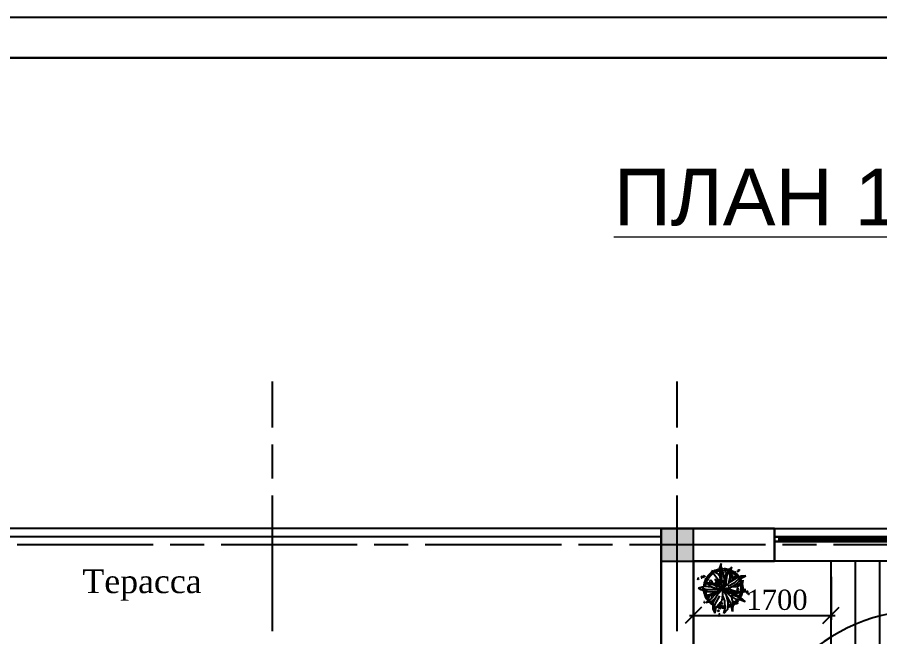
# Model space of a CAD drawing. Header units: inches. Extents: x 2870606 to 3671143, y -733551 to -473558.
# Drawn here: x 3169057 to 3179707, y -499559 to -491903 of the extents above; entities that cross this region are included whole.
import ezdxf

# ---------------------------------------------------------------- set-up
doc = ezdxf.new("R2010")
doc.units = ezdxf.units.IN
doc.header["$MEASUREMENT"] = 0
doc.linetypes.add('ACAD_ISO08W100', pattern=[36, 24, -3, 6, -3])
for name, color, linetype in [('01', 7, 'Continuous'), ('A_Windows', 160, 'Continuous'), ('Trees', 92, 'Continuous'), ('ШРИФТ', 7, 'Continuous')]:
    doc.layers.add(name, color=color, linetype=linetype)
doc.layers.add('Cashpo', color=25, linetype='Continuous', lineweight=25)
doc.styles.add('GENERATED_STYLE_1', font='times.ttf')
doc.styles.add('ira', font='arial.ttf', dxfattribs={"height": 3})
doc.styles.add('J~stule', font='dutch.ttf')
doc.linetypes.add('FENCELINE1', pattern='A,0.25,-0.1,[133,ltypeshp.shx,S=0.1,R=0,X=-0.1,Y=0],-0.1,1', length=1.45)
doc.dimstyles.new('J~style', dxfattribs={"dimscale": 100, "dimtxt": 2.5, "dimasz": 2, "dimexe": 0.55, "dimexo": 0.725, "dimtad": 1, "dimdec": 0, "dimdsep": 46, "dimtxsty": 'J~stule', "dimblk": 'OBLIQUE', "dimcen": 2, "dimdle": 0.5, "dimadec": 0, "dimazin": 0, "dimtfac": 1, "dimtdec": 0, "dimtmove": 0, "dimatfit": 3, "dimfxl": 1, "dimarcsym": 0})

# ---------------------------------------------------------------- blocks, each defined once
blk = doc.blocks.new('cvetok')
at = {"layer": 'Cashpo', "lineweight": 30, "ltscale": 0.1}
for centre, major_axis, start_param, end_param in [((94658, 171878), (170, -170), 2.400873, 2.651128), ((94658, 171878), (170, -170), 3.024703, 3.316562), ((94658, 171878), (-158, -158), 4.624923, 4.873501), ((94658, 171878), (170, -170), 2.755823, 2.987251), ((94658, 171878), (-158, -158), 4.327905, 4.569763), ((94658, 171878), (-158, -158), 4.034231, 4.174743), ((94658, 171878), (-170, -170), 3.409984, 3.737026), ((94658, 171878), (-158, -158), 3.449429, 3.724418), ((94658, 171878), (-158, -158), 3.03563, 3.35015), ((94658, 171878), (-170, -170), 3.019498, 3.341375), ((94658, 171878), (-170, -170), 2.966211, 2.998209), ((94658, 171878), (-170, -170), 2.892081, 2.958014), ((94658, 171878), (170, -170), 3.717694, 3.950919), ((94658, 171878), (170, -170), 3.458664, 3.61719), ((94659, 171883), (158, -158), 3.767296, 4.146619), ((94658, 171878), (158, -158), 3.482746, 3.649771), ((94658, 171878), (-158, -158), 2.449339, 2.938254), ((94658, 171878), (-170, -170), 2.431898, 2.830481), ((94658, 171878), (170, -170), 4.008914, 4.104644), ((94658, 171878), (170, -170), 4.142062, 4.429809), ((94658, 171878), (-158, -158), 5.746791, 5.985086), ((94658, 171878), (158, -158), 0.066528, 0.61373), ((94658, 171878), (170, -170), 0.291978, 0.654909), ((94658, 171878), (170, -170), 4.559068, 4.718123), ((94658, 171878), (-158, -158), 6.166573, 6.379453), ((94658, 171878), (170, -170), 4.823255, 4.978325), ((94658, 171878), (-158, -158), 1.402226, 1.533974), ((94658, 171878), (-170, -170), 1.354065, 1.580489), ((94658, 171878), (170, -170), 0.075749, 0.183167), ((94658, 171878), (170, -170), -1.220089, -1.010216), ((94658, 171878), (158, -158), -1.237744, -1.029908), ((94658, 171878), (170, -170), -0.886086, -0.617507), ((94658, 171878), (158, -158), -0.889995, -0.67916), ((94658, 171878), (158, -158), -0.609448, -0.475122), ((94658, 171878), (170, -170), -0.592307, -0.44413)]:
    blk.add_ellipse(centre, major_axis=major_axis, ratio=1, start_param=start_param, end_param=end_param, dxfattribs=at)
at = {"layer": 'Trees', "ltscale": 10}
for p, q in [((94577, 172068), (94551, 172140)), ((94551, 172140), (94596, 172088)), ((94551, 172140), (94605, 172093)), ((94635, 172116), (94642, 172108)), ((94646, 172113), (94635, 172116)), ((94652, 172132), (94646, 172113)), ((94656, 172114), (94652, 172132)), ((94665, 172116), (94656, 172114)), ((94657, 172074), (94683, 172148)), ((94660, 172108), (94665, 172116)), ((94683, 172148), (94684, 172183)), ((94684, 172183), (94704, 172132)), ((94688, 172110), (94692, 172145)), ((94704, 172132), (94702, 172039)), ((94380, 172032), (94437, 172027)), ((94422, 172010), (94380, 172032)), ((94454, 172008), (94422, 172022)), ((94499, 171928), (94422, 172010)), ((94437, 172027), (94503, 171997)), ((94457, 172108), (94461, 172102)), ((94463, 172105), (94457, 172108)), ((94461, 172102), (94457, 172100)), ((94457, 172100), (94461, 172100)), ((94461, 172100), (94459, 172096)), ((94459, 172096), (94468, 172097)), ((94464, 172108), (94463, 172105)), ((94465, 172105), (94464, 172108)), ((94469, 172107), (94465, 172105)), ((94468, 172098), (94469, 172107)), ((94471, 172095), (94474, 172089)), ((94476, 172092), (94471, 172095)), ((94474, 172089), (94471, 172087)), ((94471, 172087), (94475, 172087)), ((94475, 172087), (94473, 172083)), ((94473, 172083), (94481, 172084)), ((94478, 172095), (94476, 172092)), ((94479, 172091), (94478, 172095)), ((94483, 172094), (94479, 172091)), ((94482, 172085), (94483, 172094)), ((94497, 172023), (94509, 172021)), ((94506, 172016), (94497, 172023)), ((94502, 172012), (94506, 172016)), ((94508, 172012), (94502, 172012)), ((94504, 172074), (94510, 172074)), ((94511, 172065), (94504, 172074)), ((94505, 172005), (94508, 172012)), ((94520, 172010), (94505, 172005)), ((94508, 172078), (94512, 172076)), ((94510, 172074), (94508, 172078)), ((94509, 172021), (94510, 172027)), ((94510, 172057), (94515, 172048)), ((94516, 172057), (94510, 172057)), ((94510, 172027), (94513, 172021)), ((94512, 172076), (94515, 172083)), ((94522, 172069), (94512, 172064)), ((94513, 172021), (94518, 172026)), ((94515, 172083), (94516, 172074)), ((94515, 172062), (94516, 172057)), ((94518, 172059), (94515, 172062)), ((94516, 172074), (94521, 172075)), ((94521, 172075), (94517, 172072)), ((94517, 172072), (94522, 172069)), ((94517, 172047), (94528, 172051)), ((94524, 172065), (94518, 172059)), ((94518, 172026), (94521, 172012)), ((94523, 172057), (94524, 172065)), ((94527, 172056), (94523, 172057)), ((94523, 172054), (94527, 172056)), ((94528, 172051), (94523, 172054)), ((94530, 172004), (94531, 172010)), ((94531, 172010), (94534, 172004)), ((94534, 172004), (94539, 172009)), ((94539, 172009), (94542, 171995)), ((94564, 172082), (94542, 172010)), ((94542, 172010), (94545, 171977)), ((94562, 172008), (94564, 172082)), ((94573, 172006), (94577, 172068)), ((94596, 172088), (94615, 172039)), ((94615, 172089), (94597, 172096)), ((94597, 172096), (94610, 172081)), ((94610, 172081), (94601, 172073)), ((94601, 172073), (94613, 172075)), ((94613, 172075), (94609, 172062)), ((94609, 172062), (94632, 172069)), ((94618, 172098), (94615, 172089)), ((94615, 172039), (94627, 171950)), ((94621, 172089), (94618, 172098)), ((94619, 172065), (94633, 172033)), ((94631, 172099), (94621, 172089)), ((94642, 172108), (94630, 172104)), ((94630, 172104), (94648, 172088)), ((94634, 172073), (94631, 172099)), ((94633, 172033), (94656, 171910)), ((94644, 171992), (94657, 172074)), ((94652, 172089), (94666, 172100)), ((94668, 172106), (94660, 172108)), ((94672, 171939), (94676, 172024)), ((94676, 172024), (94688, 172110)), ((94702, 172039), (94696, 171961)), ((94699, 172022), (94723, 172055)), ((94723, 172055), (94778, 172087)), ((94773, 172057), (94723, 171991)), ((94804, 172093), (94773, 172057)), ((94778, 172087), (94804, 172093)), ((94828, 172019), (94839, 172017)), ((94838, 172001), (94828, 172019)), ((94837, 172024), (94843, 172020)), ((94839, 172017), (94837, 172024)), ((94843, 172020), (94851, 172031)), ((94851, 172031), (94850, 172016)), ((94850, 172016), (94858, 172015)), ((94858, 172015), (94850, 172011)), ((94850, 172011), (94858, 172005)), ((94887, 172032), (94889, 172018)), ((94894, 172029), (94887, 172032)), ((94891, 172017), (94906, 172016)), ((94894, 172035), (94894, 172029)), ((94897, 172030), (94894, 172035)), ((94907, 172036), (94897, 172030)), ((94901, 172022), (94907, 172024)), ((94906, 172016), (94901, 172022)), ((94902, 172026), (94907, 172036)), ((94907, 172024), (94902, 172026)), ((94910, 172023), (94918, 172020)), ((94915, 172008), (94910, 172023)), ((94917, 172025), (94921, 172021)), ((94918, 172020), (94917, 172025)), ((94921, 172021), (94929, 172029)), ((94929, 172029), (94926, 172018)), ((94926, 172018), (94932, 172016)), ((94932, 172016), (94926, 172014)), ((94926, 172014), (94931, 172008)), ((94414, 171978), (94424, 171926)), ((94435, 171942), (94414, 171978)), ((94424, 171926), (94485, 171896)), ((94529, 171912), (94435, 171942)), ((94515, 171950), (94454, 172008)), ((94573, 171888), (94499, 171928)), ((94503, 171997), (94575, 171953)), ((94602, 171906), (94515, 171950)), ((94518, 172006), (94530, 172004)), ((94527, 171999), (94518, 172006)), ((94523, 171995), (94527, 171999)), ((94528, 171995), (94523, 171995)), ((94526, 171988), (94528, 171995)), ((94540, 171994), (94526, 171988)), ((94587, 171956), (94562, 172008)), ((94590, 171947), (94573, 172006)), ((94575, 171953), (94661, 171873)), ((94627, 171950), (94628, 171913)), ((94661, 171873), (94644, 171992)), ((94683, 171915), (94661, 171873)), ((94670, 171868), (94750, 171932)), ((94696, 171961), (94683, 171915)), ((94723, 171991), (94688, 171932)), ((94695, 171947), (94707, 171953)), ((94722, 171939), (94698, 171887)), ((94707, 171953), (94761, 171989)), ((94761, 171989), (94722, 171939)), ((94723, 171890), (94767, 171915)), ((94731, 171945), (94729, 171919)), ((94729, 171919), (94740, 171927)), ((94758, 171951), (94733, 171949)), ((94740, 171927), (94740, 171924)), ((94750, 171932), (94871, 171947)), ((94751, 171940), (94758, 171951)), ((94763, 171939), (94751, 171940)), ((94753, 171933), (94763, 171939)), ((94754, 171931), (94753, 171933)), ((94767, 171915), (94834, 171931)), ((94797, 171971), (94794, 171945)), ((94794, 171945), (94805, 171952)), ((94871, 171947), (94798, 171890)), ((94823, 171977), (94799, 171974)), ((94805, 171952), (94807, 171943)), ((94807, 171943), (94812, 171951)), ((94812, 171951), (94828, 171941)), ((94817, 171965), (94823, 171977)), ((94828, 171964), (94817, 171965)), ((94818, 171959), (94828, 171964)), ((94828, 171941), (94818, 171959)), ((94858, 172005), (94840, 171999)), ((94872, 172004), (94859, 171998)), ((94859, 171996), (94862, 171981)), ((94862, 171981), (94867, 171987)), ((94867, 171987), (94870, 171983)), ((94870, 171983), (94871, 171988)), ((94871, 171996), (94872, 172004)), ((94877, 171998), (94871, 171996)), ((94871, 171988), (94881, 171985)), ((94873, 171993), (94877, 171998)), ((94881, 171985), (94873, 171993)), ((94931, 172008), (94917, 172007)), ((94958, 171997), (94968, 172005)), ((94963, 171986), (94958, 171996)), ((94966, 171991), (94963, 171986)), ((94969, 171987), (94966, 171991)), ((94968, 172005), (94968, 171999)), ((94968, 171999), (94972, 172000)), ((94978, 171993), (94969, 171992)), ((94969, 171992), (94969, 171987)), ((94972, 172000), (94970, 171996)), ((94970, 171996), (94978, 171993)), ((94340, 171806), (94336, 171800)), ((94336, 171800), (94342, 171803)), ((94340, 171808), (94337, 171807)), ((94337, 171807), (94340, 171806)), ((94338, 171812), (94340, 171808)), ((94347, 171811), (94338, 171812)), ((94342, 171803), (94344, 171800)), ((94344, 171800), (94345, 171804)), ((94345, 171804), (94349, 171801)), ((94349, 171801), (94348, 171810)), ((94354, 171818), (94350, 171813)), ((94350, 171813), (94356, 171816)), ((94351, 171820), (94354, 171818)), ((94354, 171820), (94351, 171820)), ((94352, 171825), (94354, 171820)), ((94361, 171823), (94352, 171825)), ((94354, 171844), (94360, 171837)), ((94362, 171842), (94354, 171844)), ((94356, 171816), (94358, 171812)), ((94360, 171837), (94357, 171834)), ((94357, 171834), (94362, 171835)), ((94358, 171812), (94359, 171816)), ((94359, 171816), (94363, 171814)), ((94362, 171835), (94361, 171829)), ((94361, 171829), (94370, 171834)), ((94363, 171846), (94362, 171842)), ((94363, 171814), (94362, 171823)), ((94365, 171842), (94363, 171846)), ((94368, 171847), (94365, 171842)), ((94371, 171835), (94368, 171847)), ((94372, 171838), (94475, 171816)), ((94478, 171833), (94372, 171838)), ((94384, 171864), (94390, 171858)), ((94392, 171862), (94384, 171864)), ((94390, 171858), (94387, 171854)), ((94387, 171854), (94392, 171855)), ((94392, 171855), (94391, 171850)), ((94391, 171850), (94400, 171854)), ((94393, 171866), (94392, 171862)), ((94395, 171862), (94393, 171866)), ((94398, 171867), (94395, 171862)), ((94401, 171856), (94398, 171867)), ((94400, 171844), (94405, 171845)), ((94405, 171842), (94400, 171844)), ((94401, 171850), (94412, 171851)), ((94405, 171845), (94401, 171850)), ((94402, 171834), (94405, 171842)), ((94408, 171840), (94402, 171834)), ((94403, 171876), (94411, 171867)), ((94414, 171872), (94403, 171876)), ((94411, 171867), (94405, 171863)), ((94405, 171863), (94412, 171863)), ((94411, 171837), (94408, 171840)), ((94412, 171863), (94410, 171856)), ((94410, 171856), (94424, 171860)), ((94417, 171839), (94411, 171841)), ((94411, 171841), (94411, 171837)), ((94413, 171850), (94417, 171839)), ((94416, 171877), (94414, 171872)), ((94418, 171872), (94416, 171877)), ((94423, 171877), (94418, 171872)), ((94425, 171862), (94423, 171877)), ((94469, 171849), (94465, 171867)), ((94467, 171869), (94485, 171878)), ((94476, 171856), (94469, 171849)), ((94475, 171816), (94580, 171813)), ((94479, 171848), (94476, 171856)), ((94570, 171863), (94478, 171833)), ((94481, 171856), (94479, 171848)), ((94496, 171854), (94481, 171856)), ((94485, 171878), (94482, 171868)), ((94482, 171868), (94490, 171869)), ((94552, 171813), (94482, 171792)), ((94485, 171896), (94569, 171890)), ((94490, 171869), (94485, 171863)), ((94485, 171863), (94496, 171854)), ((94562, 171800), (94495, 171779)), ((94504, 171743), (94590, 171802)), ((94586, 171843), (94512, 171831)), ((94612, 171825), (94557, 171768)), ((94661, 171873), (94570, 171863)), ((94661, 171873), (94573, 171888)), ((94580, 171813), (94638, 171839)), ((94638, 171858), (94586, 171843)), ((94625, 171805), (94602, 171712)), ((94607, 171767), (94661, 171873)), ((94638, 171839), (94661, 171873)), ((94662, 171803), (94661, 171873)), ((94661, 171873), (94739, 171873)), ((94661, 171873), (94734, 171795)), ((94672, 171726), (94662, 171803)), ((94750, 171811), (94697, 171846)), ((94698, 171846), (94788, 171798)), ((94713, 171865), (94786, 171857)), ((94739, 171873), (94802, 171891)), ((94810, 171742), (94750, 171811)), ((94793, 171813), (94755, 171836)), ((94786, 171857), (94857, 171860)), ((94788, 171798), (94850, 171793)), ((94850, 171793), (94793, 171813)), ((94802, 171891), (94886, 171899)), ((94857, 171860), (94918, 171874)), ((94886, 171899), (94964, 171879)), ((94482, 171792), (94388, 171709)), ((94388, 171709), (94451, 171734)), ((94495, 171779), (94440, 171740)), ((94451, 171734), (94504, 171743)), ((94499, 171709), (94479, 171705)), ((94479, 171705), (94487, 171699)), ((94487, 171699), (94480, 171695)), ((94480, 171695), (94487, 171694)), ((94487, 171694), (94483, 171680)), ((94483, 171680), (94494, 171690)), ((94494, 171690), (94500, 171684)), ((94498, 171693), (94508, 171690)), ((94500, 171684), (94498, 171693)), ((94508, 171690), (94501, 171708)), ((94519, 171714), (94513, 171695)), ((94513, 171695), (94522, 171699)), ((94540, 171714), (94521, 171716)), ((94522, 171699), (94522, 171691)), ((94522, 171691), (94527, 171697)), ((94527, 171697), (94537, 171687)), ((94533, 171706), (94540, 171714)), ((94542, 171704), (94533, 171706)), ((94533, 171701), (94542, 171704)), ((94537, 171687), (94533, 171701)), ((94557, 171768), (94538, 171691)), ((94538, 171691), (94543, 171590)), ((94562, 171685), (94607, 171767)), ((94602, 171712), (94606, 171617)), ((94633, 171628), (94639, 171721)), ((94639, 171721), (94664, 171783)), ((94670, 171698), (94679, 171681)), ((94680, 171696), (94670, 171698)), ((94746, 171644), (94672, 171726)), ((94678, 171705), (94680, 171696)), ((94684, 171700), (94678, 171705)), ((94694, 171711), (94684, 171700)), ((94692, 171697), (94694, 171711)), ((94699, 171696), (94692, 171697)), ((94693, 171692), (94699, 171696)), ((94701, 171686), (94693, 171692)), ((94762, 171674), (94701, 171786)), ((94734, 171795), (94787, 171704)), ((94758, 171755), (94804, 171716)), ((94787, 171704), (94787, 171620)), ((94789, 171779), (94793, 171794)), ((94802, 171770), (94789, 171777)), ((94793, 171794), (94798, 171787)), ((94798, 171787), (94801, 171792)), ((94801, 171792), (94802, 171786)), ((94801, 171778), (94802, 171770)), ((94808, 171775), (94801, 171778)), ((94802, 171786), (94813, 171788)), ((94813, 171788), (94804, 171781)), ((94804, 171781), (94808, 171775)), ((94804, 171716), (94872, 171700)), ((94872, 171700), (94810, 171742)), ((94824, 171778), (94829, 171793)), ((94838, 171769), (94825, 171776)), ((94829, 171793), (94833, 171786)), ((94833, 171786), (94837, 171791)), ((94837, 171791), (94837, 171786)), ((94837, 171786), (94848, 171787)), ((94837, 171777), (94838, 171769)), ((94843, 171775), (94837, 171777)), ((94848, 171787), (94839, 171780)), ((94839, 171780), (94843, 171775)), ((94851, 171755), (94846, 171744)), ((94846, 171744), (94852, 171746)), ((94852, 171746), (94851, 171741)), ((94851, 171741), (94855, 171744)), ((94863, 171753), (94853, 171756)), ((94855, 171744), (94860, 171737)), ((94858, 171746), (94863, 171747)), ((94860, 171737), (94858, 171746)), ((94859, 171749), (94863, 171753)), ((94863, 171747), (94859, 171749)), ((94868, 171769), (94862, 171760)), ((94862, 171758), (94870, 171750)), ((94870, 171763), (94868, 171769)), ((94874, 171767), (94870, 171763)), ((94870, 171750), (94871, 171756)), ((94871, 171756), (94875, 171754)), ((94873, 171762), (94874, 171767)), ((94881, 171760), (94873, 171762)), ((94873, 171758), (94881, 171760)), ((94875, 171754), (94873, 171758)), ((94885, 171702), (94887, 171711)), ((94889, 171704), (94885, 171702)), ((94889, 171711), (94898, 171710)), ((94889, 171700), (94889, 171704)), ((94892, 171703), (94889, 171700)), ((94897, 171698), (94892, 171703)), ((94898, 171710), (94895, 171707)), ((94895, 171707), (94898, 171706)), ((94898, 171706), (94895, 171705)), ((94895, 171705), (94897, 171698)), ((94543, 171590), (94562, 171685)), ((94606, 171617), (94649, 171568)), ((94649, 171568), (94633, 171628)), ((94685, 171679), (94676, 171663)), ((94677, 171660), (94692, 171647)), ((94682, 171680), (94701, 171686)), ((94689, 171670), (94685, 171679)), ((94695, 171677), (94689, 171670)), ((94692, 171647), (94692, 171657)), ((94692, 171657), (94699, 171654)), ((94699, 171625), (94692, 171638)), ((94693, 171640), (94706, 171650)), ((94694, 171668), (94695, 171677)), ((94709, 171666), (94694, 171668)), ((94696, 171661), (94709, 171666)), ((94699, 171654), (94696, 171661)), ((94703, 171632), (94699, 171625)), ((94707, 171626), (94703, 171632)), ((94706, 171650), (94705, 171642)), ((94705, 171642), (94711, 171644)), ((94718, 171634), (94706, 171633)), ((94706, 171633), (94707, 171626)), ((94711, 171644), (94708, 171639)), ((94708, 171639), (94718, 171634)), ((94724, 171607), (94713, 171604)), ((94713, 171602), (94714, 171590)), ((94714, 171590), (94718, 171595)), ((94718, 171595), (94720, 171591)), ((94720, 171591), (94721, 171595)), ((94721, 171595), (94729, 171592)), ((94722, 171602), (94724, 171607)), ((94727, 171602), (94722, 171602)), ((94723, 171599), (94727, 171602)), ((94729, 171592), (94723, 171599)), ((94762, 171570), (94746, 171644)), ((94765, 171594), (94762, 171674)), ((94787, 171620), (94762, 171570)), ((94699, 171562), (94706, 171567)), ((94703, 171561), (94699, 171562)), ((94699, 171543), (94706, 171549)), ((94704, 171542), (94699, 171543)), ((94701, 171558), (94703, 171561)), ((94705, 171559), (94701, 171558)), ((94701, 171539), (94704, 171542)), ((94705, 171540), (94701, 171539)), ((94707, 171552), (94705, 171559)), ((94707, 171533), (94705, 171540)), ((94707, 171567), (94714, 171561)), ((94708, 171558), (94707, 171552)), ((94707, 171548), (94714, 171542)), ((94708, 171539), (94707, 171533)), ((94711, 171557), (94708, 171558)), ((94712, 171538), (94708, 171539)), ((94714, 171561), (94710, 171560)), ((94710, 171560), (94711, 171557)), ((94714, 171542), (94710, 171541)), ((94710, 171541), (94712, 171538))]:
    blk.add_line(p, q, dxfattribs=at)
at = {"layer": 'Trees', "linetype": 'ByBlock'}
blk.add_ellipse((94658, 171878), major_axis=(170, -170), ratio=1, start_param=2.298631, end_param=2.368794, dxfattribs=at)
at = {"layer": 'Trees', "ltscale": 10}
for centre, major_axis, ratio, start_param, end_param in [((94808, 172099), (274, 0), 0.978732, 4.181898, 5.319375), ((94658, 171878), (170, -170), 1, 0.214693, 0.250114)]:
    blk.add_ellipse(centre, major_axis=major_axis, ratio=ratio, start_param=start_param, end_param=end_param, dxfattribs=at)
blk = doc.blocks.new('_Oblique')
at = {"color": 0, "linetype": 'ByBlock', "lineweight": -2}
blk.add_line((-0.5, -0.5), (0.5, 0.5), dxfattribs=at)
blk = doc.blocks.new('*D341')
at = {"color": 0, "lineweight": -2, "transparency": 16777216}
for p, q in [((3177406, -498818), (3177406, -499350)), ((3179106, -498818), (3179106, -499350)), ((3177356, -499295), (3179156, -499295))]:
    blk.add_line(p, q, dxfattribs=at)
at = {"layer": 'Defpoints', "color": 0, "lineweight": 35, "transparency": 16777216}
for p in [(3177406, -498745), (3179106, -498745), (3179106, -499295)]:
    blk.add_point(p, dxfattribs=at)
at = {"color": 0, "lineweight": -2, "transparency": 16777216, "xscale": 200, "yscale": 200, "zscale": 200, "rotation": 180}
blk.add_blockref('_Oblique', (3177406, -499295), dxfattribs=at)
at = {"color": 0, "lineweight": -2, "transparency": 16777216, "xscale": 200, "yscale": 200, "zscale": 200}
blk.add_blockref('_Oblique', (3179106, -499295), dxfattribs=at)
at = {"color": 0, "transparency": 16777216, "insert": (3178439, -499104), "char_height": 250, "attachment_point": 5, "style": 'J~stule'}
blk.add_mtext('1700', dxfattribs=at)
blk = doc.blocks.new('*U70')
at = {"color": 7, "lineweight": 30}
for points in [[(0, 60), (60, 60), (60, 0), (0, 0)], [(2000, 60), (1940, 60), (1940, 0), (2000, 0)]]:
    blk.add_lwpolyline(points, close=True, dxfattribs=at)
at = {"color": 4, "lineweight": 25}
for points in [[(60, 60), (1940, 60), (1940, 0), (60, 0)], [(60, 35), (1940, 35), (1940, 25), (60, 25)]]:
    blk.add_lwpolyline(points, close=True, dxfattribs=at)

msp = doc.modelspace()

# ---------------------------------------------------------------- hatches: boundary and pattern name
h = msp.add_hatch(color=256)
h.dxf.hatch_style = 1
h.paths.add_polyline_path([(3177406.57, -498623.13), (3177406.57, -498223.13), (3177006.57, -498223.13), (3177006.57, -498623.13)])

# ---------------------------------------------------------------- linework, layer by layer
at = {"color": 252, "linetype": 'ACAD_ISO08W100', "ltscale": 70}
for p, q in [((3172206.57, -524692.02), (3172206.57, -496403.85)), ((3177206.57, -524692.02), (3177206.57, -496403.85)), ((3216095.49, -498423.13), (3150201.8, -498423.13))]:
    msp.add_line(p, q, dxfattribs=at)
for p, q in [((3177006.57, -498223.13), (3162406.57, -498223.13)), ((3178406.57, -498223.13), (3180406.57, -498223.13)), ((3179106.57, -500318.97), (3179106.57, -498623.13)), ((3179406.57, -500080.91), (3179406.57, -498623.13)), ((3179706.57, -499932.53), (3179706.57, -498623.13))]:
    msp.add_line(p, q)
at = {"lineweight": 30}
msp.add_line((3178406.57, -498223.13), (3178406.57, -498623.13), dxfattribs=at)
at = {"linetype": 'FENCELINE1', "ltscale": 200}
msp.add_line((3177006.57, -498323.13), (3162406.57, -498323.13), dxfattribs=at)
for points in [[(3144143.15, -545903.23), (3144143.15, -491903.23), (3219143.15, -491903.23), (3219143.15, -545903.23)], [(3177006.57, -498223.13), (3177006.57, -498623.13), (3177406.57, -498623.13), (3177406.57, -498223.13)]]:
    msp.add_lwpolyline(points, close=True)
at = {"lineweight": 30}
msp.add_lwpolyline([(3146143.15, -545403.23), (3146143.15, -492403.23), (3218643.15, -492403.23), (3218643.15, -545403.23)], close=True, dxfattribs=at)
for points in [[(3177006.57, -507923.13), (3177006.57, -498223.13), (3178406.57, -498223.13)], [(3177406.57, -507923.13), (3177406.57, -498623.13), (3178406.57, -498623.13)]]:
    msp.add_lwpolyline(points, dxfattribs=at)
msp.add_lwpolyline([(3189006.57, -498623.13), (3177406.57, -498623.13), (3177406.57, -503423.13)])
msp.add_arc((3180306.57, -501523.13), 2300, 90, 180)

# ---------------------------------------------------------------- block references
at = {"xscale": -1}
msp.add_blockref('cvetok', (3272432.48, -670837.94), dxfattribs=at)
at = {"layer": 'A_Windows', "color": 5, "lineweight": 30, "xscale": -1, "rotation": 359.9999846070635}
msp.add_blockref('*U70', (3180406.57, -498383.13), dxfattribs=at)

# ---------------------------------------------------------------- texts
at = {"layer": '01', "lineweight": 20, "style": 'ira'}
msp.add_text('%%UПЛАН 1-го ЭТАЖА на отм. 0.000 ', height=700, dxfattribs=at).set_placement((3176424.14, -494476.36))
at = {"layer": 'ШРИФТ', "style": 'GENERATED_STYLE_1'}
msp.add_text('Терасса', height=292.5, dxfattribs=at).set_placement((3169861.91, -499019.69))

# ---------------------------------------------------------------- dimensions: what is measured, and where the dimension line sits
dim = msp.add_linear_dim(base=(3179106.17, -499295.17), p1=(3177406.17, -498745.16), p2=(3179106.17, -498745.16), dimstyle='J~style', override={"dimdec": 1, "dimtdec": 1})
dim.commit()
dim.dimension.update_dxf_attribs({"geometry": '*D341', "text_midpoint": (3178439.14, -499295.17), "dimtype": 160})

doc.saveas('drawing.dxf')
